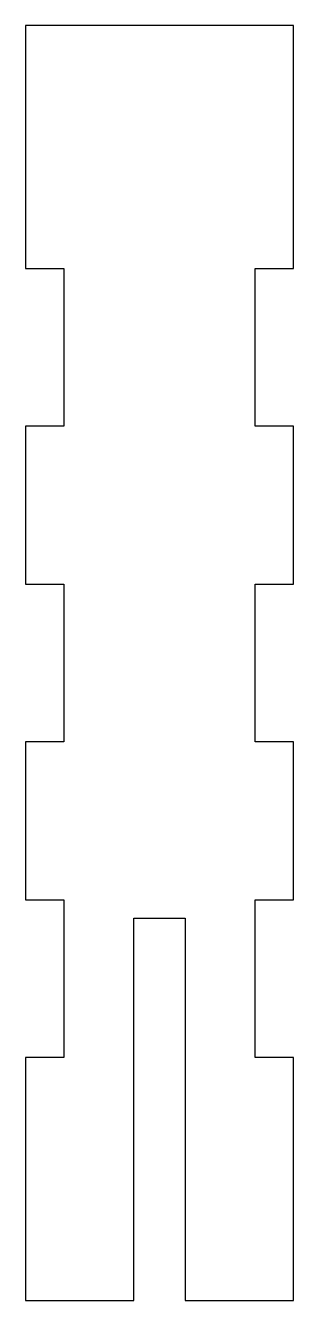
# Model space of a CAD drawing. Header units: millimetres. Extents: x -210 to -168, y -100 to 100.
import ezdxf

# ---------------------------------------------------------------- set-up
doc = ezdxf.new("R2010")
doc.units = ezdxf.units.MM

msp = doc.modelspace()

# ---------------------------------------------------------------- linework, layer by layer
msp.add_lwpolyline([(-193, -100), (-193, -40), (-185, -40), (-185, -100), (-168, -100), (-168, -61.875), (-174, -61.875), (-174, -37.125), (-168, -37.125), (-168, -12.375), (-174, -12.375), (-174, 12.375), (-168, 12.375), (-168, 37.125), (-174, 37.125), (-174, 61.875), (-168, 61.875), (-168, 100), (-210, 100), (-210, 61.875), (-204, 61.875), (-204, 37.125), (-210, 37.125), (-210, 12.375), (-204, 12.375), (-204, -12.375), (-210, -12.375), (-210, -37.125), (-204, -37.125), (-204, -61.875), (-210, -61.875), (-210, -100)], close=True)

doc.saveas('drawing.dxf')
